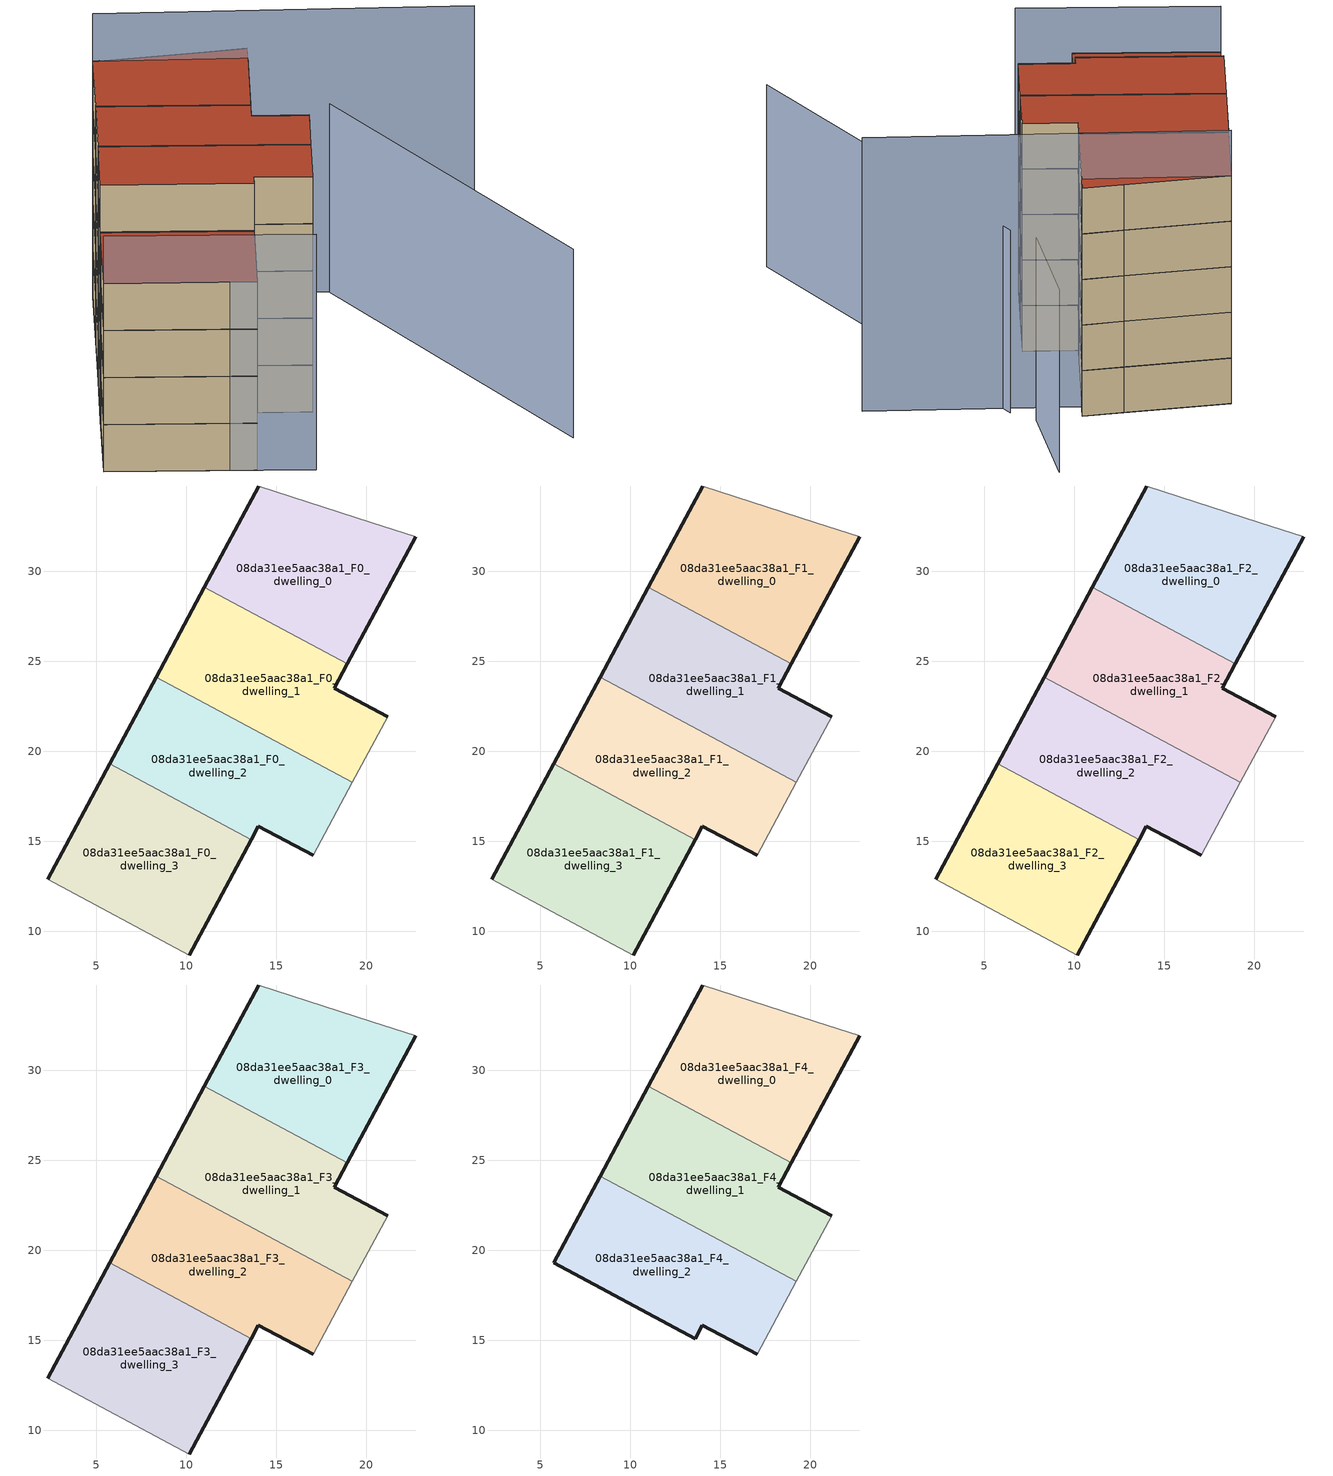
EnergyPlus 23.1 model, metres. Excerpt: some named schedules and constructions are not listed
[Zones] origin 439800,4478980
08da31ee5aac38a1_F0_dwelling_0
 floor ground (EU_floor_Construction): 18.95,24.86 22.75,31.93 20.31,32.69 14.04,34.74 11.02,29.11 z0
 wall outside (EU_wall_Construction): 22.75,31.93 18.95,24.86 / 11.02,29.11 14.04,34.74 z0:3
 wall adiabatic (EU_wall_Construction): 14.04,34.74 20.31,32.69 22.75,31.93 z0:3
 wall to 08da31ee5aac38a1_F0_dwelling_1 (EU_wall_Construction): 18.95,24.86 11.02,29.11 z0:3
08da31ee5aac38a1_F0_dwelling_1
 floor ground (EU_floor_Construction): 19.24,18.29 21.19,21.93 18.22,23.51 18.95,24.86 11.02,29.11 8.35,24.13 z0
 wall outside (EU_wall_Construction): 8.35,24.13 11.02,29.11 / 18.95,24.86 18.22,23.51 21.19,21.93 z0:3
 wall adiabatic (EU_wall_Construction): 21.19,21.93 19.24,18.29 z0:3
 wall to 08da31ee5aac38a1_F0_dwelling_2 (EU_wall_Construction): 19.24,18.29 8.35,24.13 z0:3
08da31ee5aac38a1_F0_dwelling_2
 floor ground (EU_floor_Construction): 17.06,14.22 19.24,18.29 8.35,24.13 5.76,19.3 13.62,15.08 14.02,15.83 z0
 wall outside (EU_wall_Construction): 5.76,19.3 8.35,24.13 / 17.06,14.22 14.02,15.83 13.62,15.08 z0:3
 wall adiabatic (EU_wall_Construction): 19.24,18.29 17.06,14.22 z0:3
 wall to 08da31ee5aac38a1_F0_dwelling_3 (EU_wall_Construction): 13.62,15.08 5.76,19.3 z0:3
08da31ee5aac38a1_F0_dwelling_3
 floor ground (EU_floor_Construction): 10.19,8.69 13.62,15.08 5.76,19.3 2.33,12.9 z0
 wall outside (EU_wall_Construction): 13.62,15.08 10.19,8.69 / 2.33,12.9 5.76,19.3 z0:3
 wall adiabatic (EU_wall_Construction): 10.19,8.69 2.33,12.9 z0:3
08da31ee5aac38a1_F1_dwelling_0
 floor to 08da31ee5aac38a1_F0_dwelling_0 (EU_floor_Construction): 18.95,24.86 22.75,31.93 20.31,32.69 14.04,34.74 11.02,29.11 z3
 wall outside (EU_wall_Construction): 22.75,31.93 18.95,24.86 / 11.02,29.11 14.04,34.74 z3:6
 wall adiabatic (EU_wall_Construction): 14.04,34.74 20.31,32.69 22.75,31.93 z3:6
 wall to 08da31ee5aac38a1_F1_dwelling_1 (EU_wall_Construction): 18.95,24.86 11.02,29.11 z3:6
08da31ee5aac38a1_F1_dwelling_1
 floor to 08da31ee5aac38a1_F0_dwelling_1 (EU_floor_Construction): 19.24,18.29 21.19,21.93 18.22,23.51 18.95,24.86 11.02,29.11 8.35,24.13 z3
 wall outside (EU_wall_Construction): 8.35,24.13 11.02,29.11 / 18.95,24.86 18.22,23.51 21.19,21.93 z3:6
 wall adiabatic (EU_wall_Construction): 21.19,21.93 19.24,18.29 z3:6
 wall to 08da31ee5aac38a1_F1_dwelling_2 (EU_wall_Construction): 19.24,18.29 8.35,24.13 z3:6
08da31ee5aac38a1_F1_dwelling_2
 floor to 08da31ee5aac38a1_F0_dwelling_2 (EU_floor_Construction): 17.06,14.22 19.24,18.29 8.35,24.13 5.76,19.3 13.62,15.08 14.02,15.83 z3
 wall outside (EU_wall_Construction): 5.76,19.3 8.35,24.13 / 17.06,14.22 14.02,15.83 13.62,15.08 z3:6
 wall adiabatic (EU_wall_Construction): 19.24,18.29 17.06,14.22 z3:6
 wall to 08da31ee5aac38a1_F1_dwelling_3 (EU_wall_Construction): 13.62,15.08 5.76,19.3 z3:6
08da31ee5aac38a1_F1_dwelling_3
 floor to 08da31ee5aac38a1_F0_dwelling_3 (EU_floor_Construction): 10.19,8.69 13.62,15.08 5.76,19.3 2.33,12.9 z3
 wall outside (EU_wall_Construction): 13.62,15.08 10.19,8.69 / 2.33,12.9 5.76,19.3 z3:6
 wall adiabatic (EU_wall_Construction): 10.19,8.69 2.33,12.9 z3:6
08da31ee5aac38a1_F2_dwelling_0
 floor to 08da31ee5aac38a1_F1_dwelling_0 (EU_floor_Construction): 18.95,24.86 22.75,31.93 20.31,32.69 14.04,34.74 11.02,29.11 z6
 wall outside (EU_wall_Construction): 22.75,31.93 18.95,24.86 / 11.02,29.11 14.04,34.74 z6:9
 wall adiabatic (EU_wall_Construction): 14.04,34.74 20.31,32.69 22.75,31.93 z6:9
 wall to 08da31ee5aac38a1_F2_dwelling_1 (EU_wall_Construction): 18.95,24.86 11.02,29.11 z6:9
08da31ee5aac38a1_F2_dwelling_1
 floor to 08da31ee5aac38a1_F1_dwelling_1 (EU_floor_Construction): 19.24,18.29 21.19,21.93 18.22,23.51 18.95,24.86 11.02,29.11 8.35,24.13 z6
 wall outside (EU_wall_Construction): 8.35,24.13 11.02,29.11 / 18.95,24.86 18.22,23.51 21.19,21.93 z6:9
 wall adiabatic (EU_wall_Construction): 21.19,21.93 19.24,18.29 z6:9
 wall to 08da31ee5aac38a1_F2_dwelling_2 (EU_wall_Construction): 19.24,18.29 8.35,24.13 z6:9
08da31ee5aac38a1_F2_dwelling_2
 floor to 08da31ee5aac38a1_F1_dwelling_2 (EU_floor_Construction): 17.06,14.22 19.24,18.29 8.35,24.13 5.76,19.3 13.62,15.08 14.02,15.83 z6
 wall outside (EU_wall_Construction): 5.76,19.3 8.35,24.13 / 17.06,14.22 14.02,15.83 13.62,15.08 z6:9
 wall adiabatic (EU_wall_Construction): 19.24,18.29 17.06,14.22 z6:9
 wall to 08da31ee5aac38a1_F2_dwelling_3 (EU_wall_Construction): 13.62,15.08 5.76,19.3 z6:9
08da31ee5aac38a1_F2_dwelling_3
 floor to 08da31ee5aac38a1_F1_dwelling_3 (EU_floor_Construction): 10.19,8.69 13.62,15.08 5.76,19.3 2.33,12.9 z6
 wall outside (EU_wall_Construction): 13.62,15.08 10.19,8.69 / 2.33,12.9 5.76,19.3 z6:9
 wall adiabatic (EU_wall_Construction): 10.19,8.69 2.33,12.9 z6:9
08da31ee5aac38a1_F3_dwelling_0
 floor to 08da31ee5aac38a1_F2_dwelling_0 (EU_floor_Construction): 18.95,24.86 22.75,31.93 20.31,32.69 14.04,34.74 11.02,29.11 z9
 wall outside (EU_wall_Construction): 22.75,31.93 18.95,24.86 / 11.02,29.11 14.04,34.74 z9:12
 wall adiabatic (EU_wall_Construction): 14.04,34.74 20.31,32.69 22.75,31.93 z9:12
 wall to 08da31ee5aac38a1_F3_dwelling_1 (EU_wall_Construction): 18.95,24.86 11.02,29.11 z9:12
08da31ee5aac38a1_F3_dwelling_1
 floor to 08da31ee5aac38a1_F2_dwelling_1 (EU_floor_Construction): 19.24,18.29 21.19,21.93 18.22,23.51 18.95,24.86 11.02,29.11 8.35,24.13 z9
 wall outside (EU_wall_Construction): 8.35,24.13 11.02,29.11 / 18.95,24.86 18.22,23.51 21.19,21.93 z9:12
 wall adiabatic (EU_wall_Construction): 21.19,21.93 19.24,18.29 z9:12
 wall to 08da31ee5aac38a1_F3_dwelling_2 (EU_wall_Construction): 19.24,18.29 8.35,24.13 z9:12
08da31ee5aac38a1_F3_dwelling_2
 floor to 08da31ee5aac38a1_F2_dwelling_2 (EU_floor_Construction): 17.06,14.22 19.24,18.29 8.35,24.13 5.76,19.3 13.62,15.08 14.02,15.83 z9
 wall outside (EU_wall_Construction): 5.76,19.3 8.35,24.13 / 17.06,14.22 14.02,15.83 13.62,15.08 z9:12
 wall adiabatic (EU_wall_Construction): 19.24,18.29 17.06,14.22 z9:12
 wall to 08da31ee5aac38a1_F3_dwelling_3 (EU_wall_Construction): 13.62,15.08 5.76,19.3 z9:12
08da31ee5aac38a1_F3_dwelling_3
 floor to 08da31ee5aac38a1_F2_dwelling_3 (EU_floor_Construction): 10.19,8.69 13.62,15.08 5.76,19.3 2.33,12.9 z9
 wall outside (EU_wall_Construction): 13.62,15.08 10.19,8.69 / 2.33,12.9 5.76,19.3 z9:12
 wall adiabatic (EU_wall_Construction): 10.19,8.69 2.33,12.9 z9:12
 roof outside (EU_roof_Construction): 13.62,15.08 10.19,8.69 2.33,12.9 5.76,19.3 z12
08da31ee5aac38a1_F4_dwelling_0
 floor to 08da31ee5aac38a1_F3_dwelling_0 (EU_floor_Construction): 18.95,24.86 22.75,31.93 20.31,32.69 14.04,34.74 11.02,29.11 z12
 wall outside (EU_wall_Construction): 22.75,31.93 18.95,24.86 / 11.02,29.11 14.04,34.74 z12:15
 wall adiabatic (EU_wall_Construction): 14.04,34.74 20.31,32.69 22.75,31.93 z12:15
 wall to 08da31ee5aac38a1_F4_dwelling_1 (EU_wall_Construction): 18.95,24.86 11.02,29.11 z12:15
 roof outside (EU_roof_Construction): 22.75,31.93 18.95,24.86 11.02,29.11 14.04,34.74 20.31,32.69 z15
08da31ee5aac38a1_F4_dwelling_1
 floor to 08da31ee5aac38a1_F3_dwelling_1 (EU_floor_Construction): 19.24,18.29 21.19,21.93 18.22,23.51 18.95,24.86 11.02,29.11 8.35,24.13 z12
 wall outside (EU_wall_Construction): 8.35,24.13 11.02,29.11 / 18.95,24.86 18.22,23.51 21.19,21.93 z12:15
 wall adiabatic (EU_wall_Construction): 21.19,21.93 19.24,18.29 z12:15
 wall to 08da31ee5aac38a1_F4_dwelling_2 (EU_wall_Construction): 19.24,18.29 8.35,24.13 z12:15
 roof outside (EU_roof_Construction): 18.95,24.86 18.22,23.51 21.19,21.93 19.24,18.29 8.35,24.13 11.02,29.11 z15
08da31ee5aac38a1_F4_dwelling_2
 floor to 08da31ee5aac38a1_F3_dwelling_2 (EU_floor_Construction): 17.06,14.22 19.24,18.29 8.35,24.13 5.76,19.3 13.62,15.08 14.02,15.83 z12
 wall outside (EU_wall_Construction): 17.06,14.22 14.02,15.83 13.62,15.08 5.76,19.3 8.35,24.13 z12:15
 wall adiabatic (EU_wall_Construction): 19.24,18.29 17.06,14.22 z12:15
 roof outside (EU_roof_Construction): 19.24,18.29 17.06,14.22 14.02,15.83 13.62,15.08 5.76,19.3 8.35,24.13 z15
shading: 2.33,12.9 13.2,7.07 z0:15; 28.4,3.61 26.23,29.35 / 25.41,31.08 27.95,38.31 z0:12; 33.84,24.76 14.04,34.74 z0:18
[Building]
EU S2 Campaign: North Axis=0; Terrain=City; Solar Distribution=FullExterior
[Site:Location]
Madrid: Latitude=40.5; Longitude=-3.5; Time Zone=1; Elevation=609
[SizingPeriod:WeatherFileDays]
AnnualSizingPeriod: Begin Month=1; Begin Day of Month=1; End Month=12; End Day of Month=31; Day of Week for Start Day=Monday; Use Weather File Daylight Saving Period=No; Use Weather File Rain and Snow Indicators=No
[MATERIAL:NOMASS] Roughness=MediumRough; Thermal Absorptance=0.9; Solar Absorptance=0.7; Visible Absorptance=0.7
Name | Thermal Resistance
EU_wall_NoMass | 0.459673
EU_roof_NoMass | 0.495815
EU_floor_NoMass | 0.788942
[CONSTRUCTION]
EU_wall_Construction: EU_wall_NoMass
EU_roof_Construction: EU_roof_NoMass
EU_floor_Construction: EU_floor_NoMass
[ZONE] Type=1; Multiplier=1; Ceiling Height=autocalculate; Floor Area=autocalculate; Part of Total Floor Area=Yes
Name | Volume
08da31ee5aac38a1_F0_dwelling_0; 08da31ee5aac38a1_F1_dwelling_0; 08da31ee5aac38a1_F2_dwelling_0; 08da31ee5aac38a1_F3_dwelling_0; 08da31ee5aac38a1_F4_dwelling_0 | 194.281
08da31ee5aac38a1_F0_dwelling_1; 08da31ee5aac38a1_F1_dwelling_1; 08da31ee5aac38a1_F2_dwelling_1; 08da31ee5aac38a1_F3_dwelling_1; 08da31ee5aac38a1_F4_dwelling_1 | 194.273
08da31ee5aac38a1_F0_dwelling_2; 08da31ee5aac38a1_F1_dwelling_2; 08da31ee5aac38a1_F2_dwelling_2; 08da31ee5aac38a1_F3_dwelling_2; 08da31ee5aac38a1_F4_dwelling_2 | 194.271
08da31ee5aac38a1_F0_dwelling_3; 08da31ee5aac38a1_F1_dwelling_3; 08da31ee5aac38a1_F2_dwelling_3; 08da31ee5aac38a1_F3_dwelling_3 | 194.272
[INTERNALMASS] Construction=EU_InternalMass_Construction
Name | Zone or ZoneList | Surface Area
08da31ee5aac38a1_F0_dwelling_0_EU_InternalMass | 08da31ee5aac38a1_F0_dwelling_0 | 64.7605
08da31ee5aac38a1_F0_dwelling_1_EU_InternalMass | 08da31ee5aac38a1_F0_dwelling_1 | 64.7576
08da31ee5aac38a1_F0_dwelling_2_EU_InternalMass | 08da31ee5aac38a1_F0_dwelling_2 | 64.757
08da31ee5aac38a1_F0_dwelling_3_EU_InternalMass | 08da31ee5aac38a1_F0_dwelling_3 | 64.7574
08da31ee5aac38a1_F1_dwelling_0_EU_InternalMass | 08da31ee5aac38a1_F1_dwelling_0 | 64.7605
08da31ee5aac38a1_F1_dwelling_1_EU_InternalMass | 08da31ee5aac38a1_F1_dwelling_1 | 64.7576
08da31ee5aac38a1_F1_dwelling_2_EU_InternalMass | 08da31ee5aac38a1_F1_dwelling_2 | 64.757
08da31ee5aac38a1_F1_dwelling_3_EU_InternalMass | 08da31ee5aac38a1_F1_dwelling_3 | 64.7574
08da31ee5aac38a1_F2_dwelling_0_EU_InternalMass | 08da31ee5aac38a1_F2_dwelling_0 | 64.7605
08da31ee5aac38a1_F2_dwelling_1_EU_InternalMass | 08da31ee5aac38a1_F2_dwelling_1 | 64.7576
08da31ee5aac38a1_F2_dwelling_2_EU_InternalMass | 08da31ee5aac38a1_F2_dwelling_2 | 64.757
08da31ee5aac38a1_F2_dwelling_3_EU_InternalMass | 08da31ee5aac38a1_F2_dwelling_3 | 64.7574
08da31ee5aac38a1_F3_dwelling_0_EU_InternalMass | 08da31ee5aac38a1_F3_dwelling_0 | 64.7605
08da31ee5aac38a1_F3_dwelling_1_EU_InternalMass | 08da31ee5aac38a1_F3_dwelling_1 | 64.7576
08da31ee5aac38a1_F3_dwelling_2_EU_InternalMass | 08da31ee5aac38a1_F3_dwelling_2 | 64.757
08da31ee5aac38a1_F3_dwelling_3_EU_InternalMass | 08da31ee5aac38a1_F3_dwelling_3 | 64.7574
08da31ee5aac38a1_F4_dwelling_0_EU_InternalMass | 08da31ee5aac38a1_F4_dwelling_0 | 86.3422
08da31ee5aac38a1_F4_dwelling_1_EU_InternalMass | 08da31ee5aac38a1_F4_dwelling_1 | 86.3425
08da31ee5aac38a1_F4_dwelling_2_EU_InternalMass | 08da31ee5aac38a1_F4_dwelling_2 | 86.3483
[OTHEREQUIPMENT] Fuel Type=Electricity; Design Level Calculation Method=Watts/Area; Power per Zone Floor Area=1; Fraction Latent=0; Fraction Radiant=0; Fraction Lost=0; Carbon Dioxide Generation Rate=0; EndUse Subcategory=EU_Step8_InternalGains
Name | Zone or ZoneList or Space or SpaceList | Schedule
EU_Step8_InternalGain_08da31ee5aac38a1_F0_dwelling_0_f000 | 08da31ee5aac38a1_F0_dwelling_0 | EU_Step8_GainSchedule_08da31ee5aac38a1_F0_dwelling_0_f000
EU_Step8_InternalGain_08da31ee5aac38a1_F0_dwelling_1_f000 | 08da31ee5aac38a1_F0_dwelling_1 | EU_Step8_GainSchedule_08da31ee5aac38a1_F0_dwelling_1_f000
EU_Step8_InternalGain_08da31ee5aac38a1_F0_dwelling_2_f000 | 08da31ee5aac38a1_F0_dwelling_2 | EU_Step8_GainSchedule_08da31ee5aac38a1_F0_dwelling_2_f000
EU_Step8_InternalGain_08da31ee5aac38a1_F0_dwelling_3_f000 | 08da31ee5aac38a1_F0_dwelling_3 | EU_Step8_GainSchedule_08da31ee5aac38a1_F0_dwelling_3_f000
EU_Step8_InternalGain_08da31ee5aac38a1_F1_dwelling_0_f000 | 08da31ee5aac38a1_F1_dwelling_0 | EU_Step8_GainSchedule_08da31ee5aac38a1_F1_dwelling_0_f000
EU_Step8_InternalGain_08da31ee5aac38a1_F1_dwelling_1_f000 | 08da31ee5aac38a1_F1_dwelling_1 | EU_Step8_GainSchedule_08da31ee5aac38a1_F1_dwelling_1_f000
EU_Step8_InternalGain_08da31ee5aac38a1_F1_dwelling_2_f000 | 08da31ee5aac38a1_F1_dwelling_2 | EU_Step8_GainSchedule_08da31ee5aac38a1_F1_dwelling_2_f000
EU_Step8_InternalGain_08da31ee5aac38a1_F1_dwelling_3_f000 | 08da31ee5aac38a1_F1_dwelling_3 | EU_Step8_GainSchedule_08da31ee5aac38a1_F1_dwelling_3_f000
EU_Step8_InternalGain_08da31ee5aac38a1_F2_dwelling_0_f000 | 08da31ee5aac38a1_F2_dwelling_0 | EU_Step8_GainSchedule_08da31ee5aac38a1_F2_dwelling_0_f000
EU_Step8_InternalGain_08da31ee5aac38a1_F2_dwelling_1_f000 | 08da31ee5aac38a1_F2_dwelling_1 | EU_Step8_GainSchedule_08da31ee5aac38a1_F2_dwelling_1_f000
EU_Step8_InternalGain_08da31ee5aac38a1_F2_dwelling_2_f000 | 08da31ee5aac38a1_F2_dwelling_2 | EU_Step8_GainSchedule_08da31ee5aac38a1_F2_dwelling_2_f000
EU_Step8_InternalGain_08da31ee5aac38a1_F2_dwelling_3_f000 | 08da31ee5aac38a1_F2_dwelling_3 | EU_Step8_GainSchedule_08da31ee5aac38a1_F2_dwelling_3_f000
EU_Step8_InternalGain_08da31ee5aac38a1_F3_dwelling_0_f000 | 08da31ee5aac38a1_F3_dwelling_0 | EU_Step8_GainSchedule_08da31ee5aac38a1_F3_dwelling_0_f000
EU_Step8_InternalGain_08da31ee5aac38a1_F3_dwelling_1_f000 | 08da31ee5aac38a1_F3_dwelling_1 | EU_Step8_GainSchedule_08da31ee5aac38a1_F3_dwelling_1_f000
EU_Step8_InternalGain_08da31ee5aac38a1_F3_dwelling_2_f000 | 08da31ee5aac38a1_F3_dwelling_2 | EU_Step8_GainSchedule_08da31ee5aac38a1_F3_dwelling_2_f000
EU_Step8_InternalGain_08da31ee5aac38a1_F3_dwelling_3_f000 | 08da31ee5aac38a1_F3_dwelling_3 | EU_Step8_GainSchedule_08da31ee5aac38a1_F3_dwelling_3_f000
EU_Step8_InternalGain_08da31ee5aac38a1_F4_dwelling_0_f000 | 08da31ee5aac38a1_F4_dwelling_0 | EU_Step8_GainSchedule_08da31ee5aac38a1_F4_dwelling_0_f000
EU_Step8_InternalGain_08da31ee5aac38a1_F4_dwelling_1_f000 | 08da31ee5aac38a1_F4_dwelling_1 | EU_Step8_GainSchedule_08da31ee5aac38a1_F4_dwelling_1_f000
EU_Step8_InternalGain_08da31ee5aac38a1_F4_dwelling_2_f000 | 08da31ee5aac38a1_F4_dwelling_2 | EU_Step8_GainSchedule_08da31ee5aac38a1_F4_dwelling_2_f000
[ZONEVENTILATION:DESIGNFLOWRATE] Schedule=EU_AlwaysOn; Design Flow Rate Calculation Method=AirChanges/Hour; Air Changes per Hour=0.719161; Ventilation Type=Natural; Fan Pressure Rise=0; Fan Total Efficiency=1; Constant Term Coefficient=1; Temperature Term Coefficient=0; Velocity Term Coefficient=0; Velocity Squared Term Coefficient=0; Minimum Indoor Temperature=-100; Maximum Indoor Temperature=100; Delta Temperature=-100; Minimum Outdoor Temperature=-100; Maximum Outdoor Temperature=100; Maximum Wind Speed=40
Name | Zone or ZoneList or Space or SpaceList
EU_ConstantAir_08da31ee5aac38a1_F0_dwelling_0 | 08da31ee5aac38a1_F0_dwelling_0
EU_ConstantAir_08da31ee5aac38a1_F0_dwelling_1 | 08da31ee5aac38a1_F0_dwelling_1
EU_ConstantAir_08da31ee5aac38a1_F0_dwelling_2 | 08da31ee5aac38a1_F0_dwelling_2
EU_ConstantAir_08da31ee5aac38a1_F0_dwelling_3 | 08da31ee5aac38a1_F0_dwelling_3
EU_ConstantAir_08da31ee5aac38a1_F1_dwelling_0 | 08da31ee5aac38a1_F1_dwelling_0
EU_ConstantAir_08da31ee5aac38a1_F1_dwelling_1 | 08da31ee5aac38a1_F1_dwelling_1
EU_ConstantAir_08da31ee5aac38a1_F1_dwelling_2 | 08da31ee5aac38a1_F1_dwelling_2
EU_ConstantAir_08da31ee5aac38a1_F1_dwelling_3 | 08da31ee5aac38a1_F1_dwelling_3
EU_ConstantAir_08da31ee5aac38a1_F2_dwelling_0 | 08da31ee5aac38a1_F2_dwelling_0
EU_ConstantAir_08da31ee5aac38a1_F2_dwelling_1 | 08da31ee5aac38a1_F2_dwelling_1
EU_ConstantAir_08da31ee5aac38a1_F2_dwelling_2 | 08da31ee5aac38a1_F2_dwelling_2
EU_ConstantAir_08da31ee5aac38a1_F2_dwelling_3 | 08da31ee5aac38a1_F2_dwelling_3
EU_ConstantAir_08da31ee5aac38a1_F3_dwelling_0 | 08da31ee5aac38a1_F3_dwelling_0
EU_ConstantAir_08da31ee5aac38a1_F3_dwelling_1 | 08da31ee5aac38a1_F3_dwelling_1
EU_ConstantAir_08da31ee5aac38a1_F3_dwelling_2 | 08da31ee5aac38a1_F3_dwelling_2
EU_ConstantAir_08da31ee5aac38a1_F3_dwelling_3 | 08da31ee5aac38a1_F3_dwelling_3
EU_ConstantAir_08da31ee5aac38a1_F4_dwelling_0 | 08da31ee5aac38a1_F4_dwelling_0
EU_ConstantAir_08da31ee5aac38a1_F4_dwelling_1 | 08da31ee5aac38a1_F4_dwelling_1
